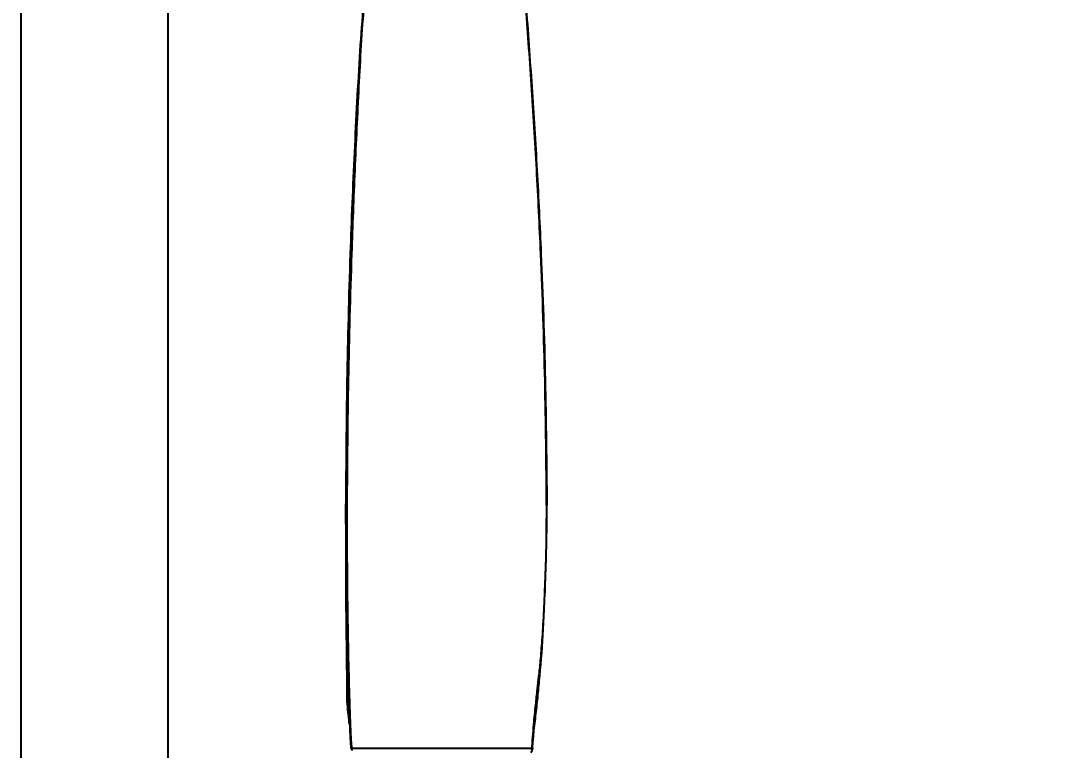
# Model space of a CAD drawing. Header units: millimetres. Extents: x 6110 to 6704, y -2661 to -1821.
# Drawn here: x 6305.2 to 6344.14, y -2218.42 to -2191.21 of the extents above; entities that cross this region are included whole.
import ezdxf

# ---------------------------------------------------------------- set-up
doc = ezdxf.new("R2010")
doc.units = ezdxf.units.MM
doc.header["$LTSCALE"] = 0.1
doc.layers.get('0').update_dxf_attribs({"lineweight": 15})
doc.layers.add('DIM', color=3, linetype='Continuous', lineweight=9)
doc.styles.get("Standard").update_dxf_attribs({"font": 'arial.ttf'})
doc.dimstyles.new('ISO-25', dxfattribs={"dimtxt": 2.5, "dimasz": 2.5, "dimexe": 1.25, "dimexo": 0.625, "dimtad": 1, "dimlfac": 5, "dimtxsty": 'Standard', "dimcen": 2.5, "dimadec": 0, "dimazin": 0, "dimtfac": 1, "dimtmove": 0, "dimatfit": 3, "dimfxl": 0, "dimarcsym": 0})

# ---------------------------------------------------------------- blocks, each defined once
blk = doc.blocks.new('*D49')
at = {"layer": 'Defpoints', "color": 0}
for p in [(6307.952, -2080.75), (6411.492, -2580.443), (6420.327, -2580.443)]:
    blk.add_point(p, dxfattribs=at)
at = {"layer": 'DIM', "color": 0, "lineweight": -2}
for p, q in [((6308.577, -2080.75), (6421.577, -2080.75)), ((6420.327, -2084.75), (6420.327, -2576.443)), ((6412.117, -2580.443), (6421.577, -2580.443))]:
    blk.add_line(p, q, dxfattribs=at)
at = {"layer": 'DIM', "color": 0}
for points in [[(6419.66, -2084.75), (6420.993, -2084.75), (6420.327, -2080.75)], [(6419.66, -2576.443), (6420.993, -2576.443), (6420.327, -2580.443)]]:
    blk.add_solid(points, dxfattribs=at)
at = {"layer": 'DIM', "color": 0, "insert": (6417.079, -2330.597), "char_height": 4, "attachment_point": 5, "rotation": 90}
blk.add_mtext('(2280)', dxfattribs=at)

msp = doc.modelspace()

# ---------------------------------------------------------------- linework, layer by layer
at = {"linetype": 'Continuous', "lineweight": 25}
for p, q in [((6305.2019, -2167.6248), (6305.2019, -2221.0891)), ((6310.7019, -2221.1372), (6310.7019, -2167.6248)), ((6317.3675, -2209.2875), (6317.3296, -2209.2875)), ((6324.8191, -2210.2749), (6324.8331, -2209.2867))]:
    msp.add_line(p, q, dxfattribs=at)
for points, knots in [([(6317.9851, -2190.5659), (6317.9401, -2191.1572), (6317.8473, -2192.3776), (6317.7452, -2194.2279), (6317.6468, -2196.1188), (6317.5636, -2198.0125), (6317.4585, -2200.856), (6317.3573, -2204.6145), (6317.3383, -2207.7423), (6317.3289, -2209.2874)], [0, 0, 0, 0, 0.0948776, 0.1958253, 0.2969402, 0.3981769, 0.4994776, 0.752743, 1, 1, 1, 1]), ([(6318.0013, -2190.5659), (6317.9633, -2191.0848), (6317.8872, -2192.1234), (6317.8092, -2193.6733), (6317.7302, -2195.2286), (6317.6603, -2196.7847), (6317.597, -2198.3427), (6317.5043, -2200.9427), (6317.4048, -2204.5906), (6317.38, -2207.7211), (6317.3675, -2209.2875)], [0, 0, 0, 0, 0.0830989, 0.1663418, 0.2495953, 0.3328615, 0.4161452, 0.4994516, 0.7495435, 1, 1, 1, 1]), ([(6324.8248, -2209.2863), (6324.8109, -2207.74), (6324.7827, -2204.611), (6324.6571, -2200.9579), (6324.5375, -2198.3268), (6324.4556, -2196.7496), (6324.3639, -2195.1741), (6324.2633, -2193.5992), (6324.1541, -2192.0674), (6324.0809, -2191.0523), (6324.0456, -2190.5638)], [0, 0, 0, 0, 0.2471794, 0.5001815, 0.5844971, 0.6688101, 0.7531264, 0.8374512, 0.9217881, 1, 1, 1, 1]), ([(6324.0491, -2190.5652), (6324.0862, -2191.084), (6324.1605, -2192.1226), (6324.2717, -2193.6723), (6324.3713, -2195.2275), (6324.4622, -2196.7836), (6324.5434, -2198.3415), (6324.6624, -2200.9414), (6324.7886, -2204.5895), (6324.8182, -2207.7201), (6324.8331, -2209.2867)], [0, 0, 0, 0, 0.0830931, 0.1663305, 0.2495791, 0.3328411, 0.4161214, 0.4994257, 0.7495208, 1, 1, 1, 1]), ([(6317.3217, -2209.2332), (6317.3228, -2209.6062), (6317.3248, -2210.2649), (6317.3305, -2211.1082), (6317.3337, -2211.7678), (6317.3326, -2212.2689), (6317.3312, -2212.7659), (6317.3374, -2213.4247), (6317.3473, -2214.1811), (6317.36, -2215.0489), (6317.3638, -2215.9451), (6317.3606, -2216.6672), (6317.42, -2217.1077), (6317.4429, -2217.2897), (6317.4522, -2217.3648), (6317.4561, -2217.3963), (6317.4583, -2217.4122), (6317.4594, -2217.4194), (6317.4602, -2217.4225), (6317.4607, -2217.4211), (6317.4606, -2217.4076), (6317.458, -2217.33), (6317.4529, -2217.1357), (6317.4491, -2216.8239), (6317.4302, -2216.2853), (6317.4144, -2215.5778), (6317.3953, -2214.7835), (6317.3807, -2214.1879), (6317.3797, -2213.8885), (6317.3772, -2213.7541), (6317.3791, -2213.6863), (6317.3842, -2213.6231), (6317.3866, -2213.572), (6317.3879, -2213.5441)], [0, 0, 0, 0, 0.0876197, 0.1547139, 0.2013701, 0.2502256, 0.2965757, 0.3460113, 0.4047377, 0.4731053, 0.5485882, 0.6140759, 0.6415678, 0.6528981, 0.6569281, 0.6600069, 0.6612936, 0.6624955, 0.6636979, 0.6649863, 0.6680749, 0.6721294, 0.6967009, 0.7257378, 0.7580277, 0.8307432, 0.8997531, 0.9517973, 0.9708491, 0.9762884, 0.9834522, 0.9909732, 1, 1, 1, 1]), ([(6317.5337, -2218.3519), (6317.5337, -2218.3519), (6317.5337, -2218.3516), (6317.5336, -2218.3508), (6317.5334, -2218.3475), (6317.5324, -2218.3351), (6317.5288, -2218.2864), (6317.5209, -2218.1789), (6317.5084, -2217.9952), (6317.4912, -2217.6981), (6317.4777, -2217.3088), (6317.4585, -2216.7654), (6317.4334, -2215.9424), (6317.4044, -2214.7723), (6317.3789, -2213.2025), (6317.3646, -2211.3431), (6317.3665, -2210.0001), (6317.3675, -2209.2875)], [0, 0, 0, 0, 0.0000085, 0.0000796, 0.000281, 0.0010495, 0.0040494, 0.0159073, 0.0355429, 0.0629447, 0.1116877, 0.1745394, 0.2517781, 0.3950962, 0.5698491, 0.7717635, 1, 1, 1, 1]), ([(6317.3675, -2209.2875), (6317.3689, -2210.0684), (6317.3716, -2211.63), (6317.3981, -2213.9372), (6317.4385, -2215.8004), (6317.4748, -2216.9712), (6317.4932, -2217.4993), (6317.5065, -2217.855), (6317.5276, -2218.1517), (6317.5416, -2218.3493)], [0, 0, 0, 0, 0.2500461, 0.5000918, 0.7501371, 0.8752199, 0.9064939, 0.9377253, 1, 1, 1, 1]), ([(6324.2765, -2218.4081), (6324.2988, -2218.092), (6324.3395, -2217.5159), (6324.4151, -2216.7923), (6324.4742, -2216.1866), (6324.5458, -2215.6355), (6324.6051, -2215.0339), (6324.6669, -2214.2671), (6324.7279, -2213.306), (6324.7812, -2212.1458), (6324.821, -2210.7844), (6324.8255, -2209.8073), (6324.8279, -2209.2867)], [0, 0, 0, 0, 0.10437704, 0.19018798, 0.25636984, 0.30651979, 0.36958214, 0.45357834, 0.55868105, 0.6848884, 0.83207382, 1, 1, 1, 1]), ([(6324.8142, -2210.8127), (6324.8143, -2210.8097), (6324.8301, -2210.3053), (6324.8316, -2209.7945), (6324.8331, -2209.2867)], [0, 0, 0, 0, 0.0058633, 1, 1, 1, 1]), ([(6324.7514, -2212.6281), (6324.7568, -2212.5271), (6324.7858, -2211.9833), (6324.7986, -2211.4286), (6324.8091, -2210.9771)], [0, 0, 0, 0, 0.1858267, 1, 1, 1, 1]), ([(6324.297, -2218.3484), (6324.311, -2218.1516), (6324.3434, -2217.6966), (6324.4276, -2217.0763), (6324.5009, -2216.3671), (6324.599, -2215.3283), (6324.6846, -2214.2822), (6324.7187, -2213.4526), (6324.7285, -2213.2156)], [0, 0, 0, 0, 0.107933, 0.249472, 0.3911135, 0.5327524, 0.866511, 1, 1, 1, 1]), ([(6317.5329, -2218.3463), (6317.5315, -2218.3468), (6317.5292, -2218.3476), (6317.532, -2218.3521), (6317.5332, -2218.352), (6317.5337, -2218.3519)], [0, 0, 0, 0, 0.4822354, 0.8079382, 1, 1, 1, 1]), ([(6317.5343, -2218.3606), (6317.5341, -2218.3588), (6317.5339, -2218.3566), (6317.5337, -2218.3541), (6317.5336, -2218.3532), (6317.5335, -2218.3526), (6317.5335, -2218.3521), (6317.5334, -2218.3519)], [0, 0, 0, 0, 0.5950917, 0.7119194, 0.826232, 0.9293618, 1, 1, 1, 1]), ([(6317.5416, -2218.3493), (6317.5402, -2218.3512), (6317.5374, -2218.355), (6317.5355, -2218.3588), (6317.5346, -2218.3608)], [0, 0, 0, 0, 0.4986538, 1, 1, 1, 1]), ([(6317.5346, -2218.3608), (6317.5368, -2218.3743), (6317.5412, -2218.402), (6317.5524, -2218.4277), (6317.5581, -2218.4409)], [0, 0, 0, 0, 0.4884885, 1, 1, 1, 1]), ([(6317.5416, -2218.3493), (6317.5747, -2218.3497), (6317.6404, -2218.3507), (6317.8976, -2218.3545), (6318.2609, -2218.3561), (6318.7297, -2218.3529), (6319.2846, -2218.3516), (6319.9032, -2218.351), (6320.5602, -2218.3508), (6321.2302, -2218.3507), (6321.8881, -2218.3506), (6322.5098, -2218.3506), (6323.0705, -2218.3511), (6323.5489, -2218.3522), (6323.9208, -2218.3554), (6324.1746, -2218.3537), (6324.2403, -2218.3517), (6324.2704, -2218.3508)], [0, 0, 0, 0, 0.0684745, 0.1357957, 0.2021902, 0.2692865, 0.3371165, 0.4048333, 0.4723913, 0.5398914, 0.6073903, 0.6749465, 0.7426621, 0.8104908, 0.8775886, 0.9439821, 1, 1, 1, 1]), ([(6324.2312, -2218.5148), (6324.2532, -2218.4901), (6324.2956, -2218.4422), (6324.3063, -2218.3793), (6324.3114, -2218.3489)], [0, 0, 0, 0, 0.517913, 1, 1, 1, 1]), ([(6324.2704, -2218.3508), (6324.2787, -2218.3506), (6324.3137, -2218.3499), (6324.3031, -2218.3496), (6324.295, -2218.3493)], [0, 0, 0, 0, 0.23720667, 1, 1, 1, 1])]:
    msp.add_open_spline(points, degree=3, knots=knots, dxfattribs=at)

# ---------------------------------------------------------------- dimensions: what is measured, and where the dimension line sits
at = {"layer": 'DIM'}
dim = msp.add_linear_dim(base=(6420.3266, -2580.4433), p1=(6307.9519, -2080.7498), p2=(6411.4918, -2580.4433), angle=90, text='(2280)', dimstyle='ISO-25', override={"dimtxt": 4, "dimasz": 4, "dimlfac": 4, "dimadec": 1, "dimfxl": 1.25}, dxfattribs=at)
dim.commit()
dim.dimension.update_dxf_attribs({"geometry": '*D49', "text_midpoint": (6420.3266, -2330.5966), "dimtype": 160})

doc.saveas('drawing.dxf')
